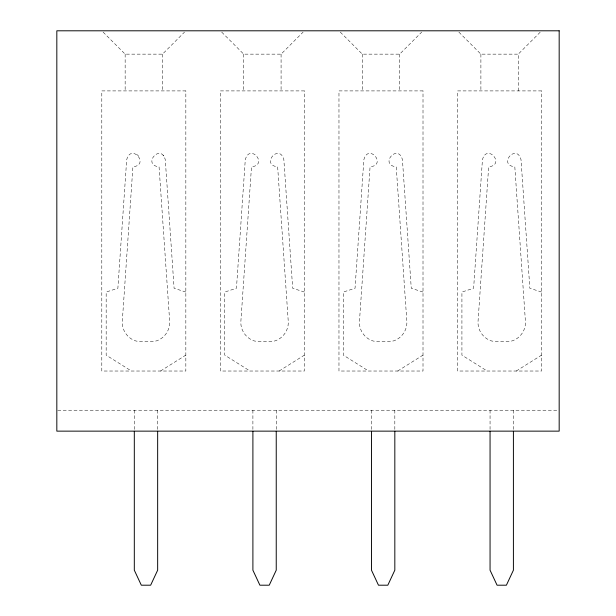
<?xml version="1.0" encoding="UTF-8"?>
<svg xmlns="http://www.w3.org/2000/svg" width="616" height="616" viewBox="0 0 616 616"><rect width="100%" height="100%" fill="white"/><g stroke="black" fill="none" stroke-linecap="round" stroke-linejoin="round"><path stroke-width="0.46" stroke-dasharray="3.08 2.31" d="M103.134 32.132L125.148 54.146L162.493 54.146L184.507 32.132M221.721 32.132L243.728 54.146L281.081 54.146L303.087 32.132M340.301 32.132L362.316 54.146L399.661 54.146L421.675 32.132M518.248 90.906L518.248 54.146L540.255 32.132M160.545 371.025L185.793 355.139M279.133 371.025L304.381 355.139M397.713 371.025L422.961 355.139M516.3 371.025L541.549 355.139M458.889 32.132L480.896 54.146L518.248 54.146M57.788 410.225L558.212 410.225M541.549 292.03L529.845 288.265L521.028 159.744C516.67 142.804 497.312 164.726 514.822 166.867L525.425 321.444C525.979 330.114 520.189 338.461 511.881 340.979C505.266 341.834 498.567 341.726 491.945 341.079C483.468 338.723 477.446 330.222 478.039 321.444L488.65 166.867C506.083 164.811 486.856 142.758 482.436 159.744L473.619 288.265L461.923 292.03L461.923 355.139L487.171 371.025M422.961 292.03L411.265 288.265L402.44 159.744C398.09 142.804 378.732 164.726 396.234 166.867L406.845 321.444C407.392 330.114 401.601 338.461 393.293 340.979C386.686 341.834 379.987 341.726 373.365 341.079C364.888 338.723 358.866 330.222 359.459 321.444L370.062 166.867C387.502 164.811 368.276 142.758 363.856 159.744L355.039 288.265L343.335 292.03L343.335 355.139L368.584 371.025M304.381 292.03L292.677 288.265L283.861 159.744C279.51 142.804 260.145 164.726 277.654 166.867L288.257 321.444C288.812 330.114 283.021 338.461 274.713 340.979C268.106 341.834 261.407 341.726 254.778 341.079C246.3 338.723 240.279 330.222 240.871 321.444L251.482 166.867C268.915 164.811 249.688 142.758 245.276 159.744L236.452 288.265L224.755 292.03L224.755 355.139L250.004 371.025M185.793 292.03L174.097 288.265L165.281 159.744C160.922 142.804 141.565 164.726 159.067 166.867L169.677 321.444C170.224 330.114 164.434 338.461 156.125 340.979C149.519 341.834 142.82 341.726 136.198 341.079C127.72 338.723 121.699 330.222 122.291 321.444L132.902 166.867C150.335 164.811 131.108 142.758 126.688 159.744L117.872 288.265L106.168 292.03L106.168 355.139L131.416 371.025M137.083 154.662L138.392 155.809M163.086 155.24L163.702 155.964M513.405 410.225L513.405 429.383M490.059 410.225L490.059 429.383M480.896 54.146L480.896 90.906M399.661 54.146L399.661 90.906M394.825 410.225L394.825 429.383M371.479 410.225L371.479 429.383M362.316 54.146L362.316 90.906M281.081 54.146L281.081 90.906M276.238 410.225L276.238 429.383M252.899 410.225L252.899 429.383M243.728 54.146L243.728 90.906M162.493 54.146L162.493 90.906M157.657 410.225L157.657 429.383M134.311 410.225L134.311 429.383M125.148 54.146L125.148 90.906M185.839 90.906L101.802 90.906L101.802 371.025L185.839 371.025L185.839 90.906M304.42 90.906L220.389 90.906L220.389 371.025L304.42 371.025L304.42 90.906M423.007 90.906L338.969 90.906L338.969 371.025L423.007 371.025L423.007 90.906M541.587 90.906L457.557 90.906L457.557 371.025L541.587 371.025L541.587 90.906"/><path stroke-width="0.92" d="M513.405 431.3L513.405 570.185L506.398 585.2L497.066 585.2L490.059 570.185L490.059 431.3M394.825 431.3L394.825 570.185L387.818 585.2L378.478 585.2L371.479 570.185L371.479 431.3M276.238 431.3L276.238 570.185L269.238 585.2L259.898 585.2L252.899 570.185L252.899 431.3M157.657 431.3L157.657 570.185L150.65 585.2L141.318 585.2L134.311 570.185L134.311 431.3M559.174 30.8L56.826 30.8L56.826 431.138L559.174 431.138L559.174 30.8"/></g></svg>
